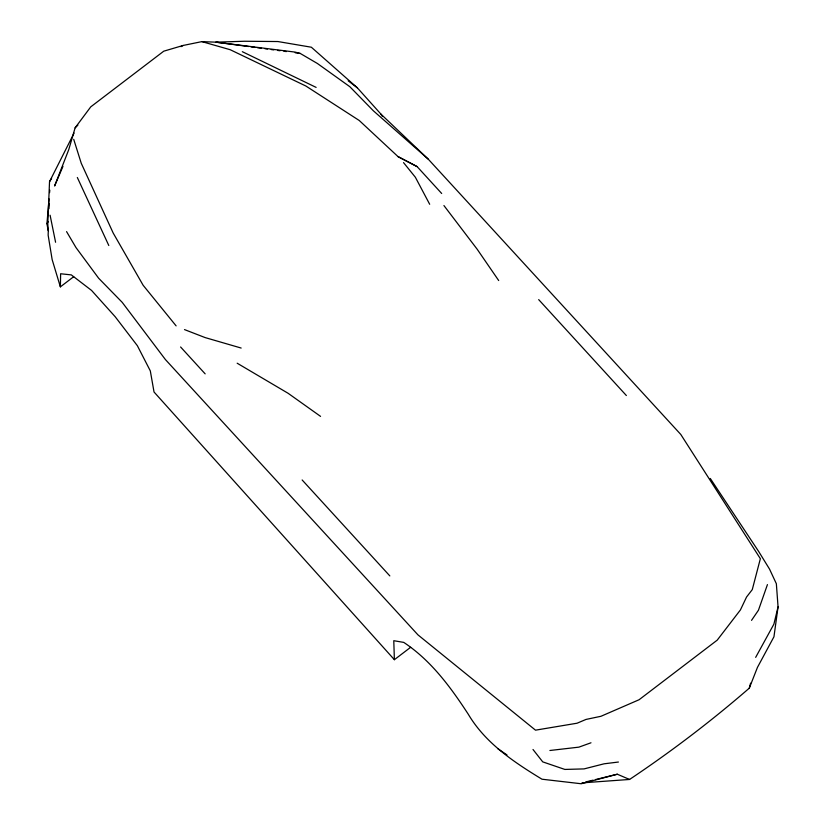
<?xml version="1.0" encoding="UTF-8"?>
<svg xmlns="http://www.w3.org/2000/svg" width="825" height="825" viewBox="0 0 825 825"><rect width="100%" height="100%" fill="white"/><g stroke="black" fill="none" stroke-linecap="round" stroke-linejoin="round"><path stroke-width="1.24" d="M73.683 276.715L60.369 286.863L60.627 273.756L71.321 274.9L91.565 290.431L115.211 316.759L137.373 345.716L150.315 370.899L154.028 391.999L394.381 659.691L410.654 647.285M48.262 231.412L48.149 235.187L52.15 259.586L60.369 286.863M48.933 208.766L49.087 203.734M74.064 133.093L49.531 181.655L47.798 223.565L48.211 230.773L46.943 223.73L49.057 198.856M49.582 192.638L49.799 190.152M710.284 478.469L758.804 551.688L769.539 569.116L776.356 583.739L778.058 606.88L773.953 636.776L757.474 667.342L749.286 688.163A1213.204 1116.761 -1.8 0 1 629.558 779.46L581.986 782.873M778.058 606.88L773.891 624.154L755.669 657.37M749.286 688.163L750.595 683.172M66.567 231.608L75.983 247.562L98.639 278.231L122.213 302.352L165.392 359.535L417.976 634.889L535.507 730.166L577.067 723.216L586.018 719.431L600.951 716.286L639.076 699.744L717.214 640.148L740.417 609.933L746.563 597.011L752.276 589.617L760.361 558.7L680.8 434.476L428.216 159.122L380.944 114.118L357.308 87.79L311.355 47.221L277.87 41.539L244.406 41.25L215.81 42.158L201.877 41.621L183.16 45.457L163.763 51.181L90.76 106.848L75.116 127.844L68.764 149.614L54.594 185.996L62.958 166.403M767.436 584.605L758.443 610.232L751.534 620.359M46.943 223.73L48.232 221.543M49.531 181.655L51.593 178.478M75.116 127.844L77.87 125.142M180.964 46.654L183.16 45.457M590.989 742.789L578.892 747.141L549.904 750.492M629.558 779.46L617.306 774.221L581.223 783.75L541.994 779.212C513.913 762.125 485.492 743.243 468.332 714.326C450.698 687.246 431.052 660.464 403.755 642.397L393.783 640.705L394.381 659.691M585.637 781.976L592.948 780.182M595.382 779.594L617.306 774.221M618.42 762.032L604.106 763.806L584.079 768.9L564.877 769.436L542.737 761.877L533.002 749.492M248.572 46.53L215.81 42.158L295.02 52.088L300.228 53.439L317.377 63.473L349.821 86.697L373.385 110.808L428.216 159.122M251.089 46.87L254.873 47.376M257.39 47.706L261.164 48.211M264.949 48.716L267.465 49.057M271.25 49.562L273.766 49.902M277.551 50.408L280.067 50.738M283.852 51.243L286.368 51.583M295.185 52.759L300.228 53.439M201.877 41.621L230.185 49.706L305.9 86.037L359.236 120.491L398.052 156.637L417.13 166.619L441.684 193.483M241.158 348.047L205.116 337.58L184.511 329.598M242.323 51.686L316.13 87.398M398.052 156.637L417.13 166.619M237.167 363.206L288.142 393.308L320.564 416.377M497.65 748.564L506.963 754.916M348.191 80.809L357.308 87.79M538.684 299.609L626.371 395.536M180.593 346.985L205.157 373.859M302.146 479.975L389.833 575.912M176.117 325.875L143.138 285.275L113.169 233.011L81.252 163.278L73.724 139.353M403.528 162.597L415.367 177.251L429.681 204.28M443.922 205.549L477.149 249.191L498.692 280.541M380.944 114.118L382.274 116.273M77.333 177.499L108.797 245.499M50.098 215.232L55.584 242.261"/></g></svg>
